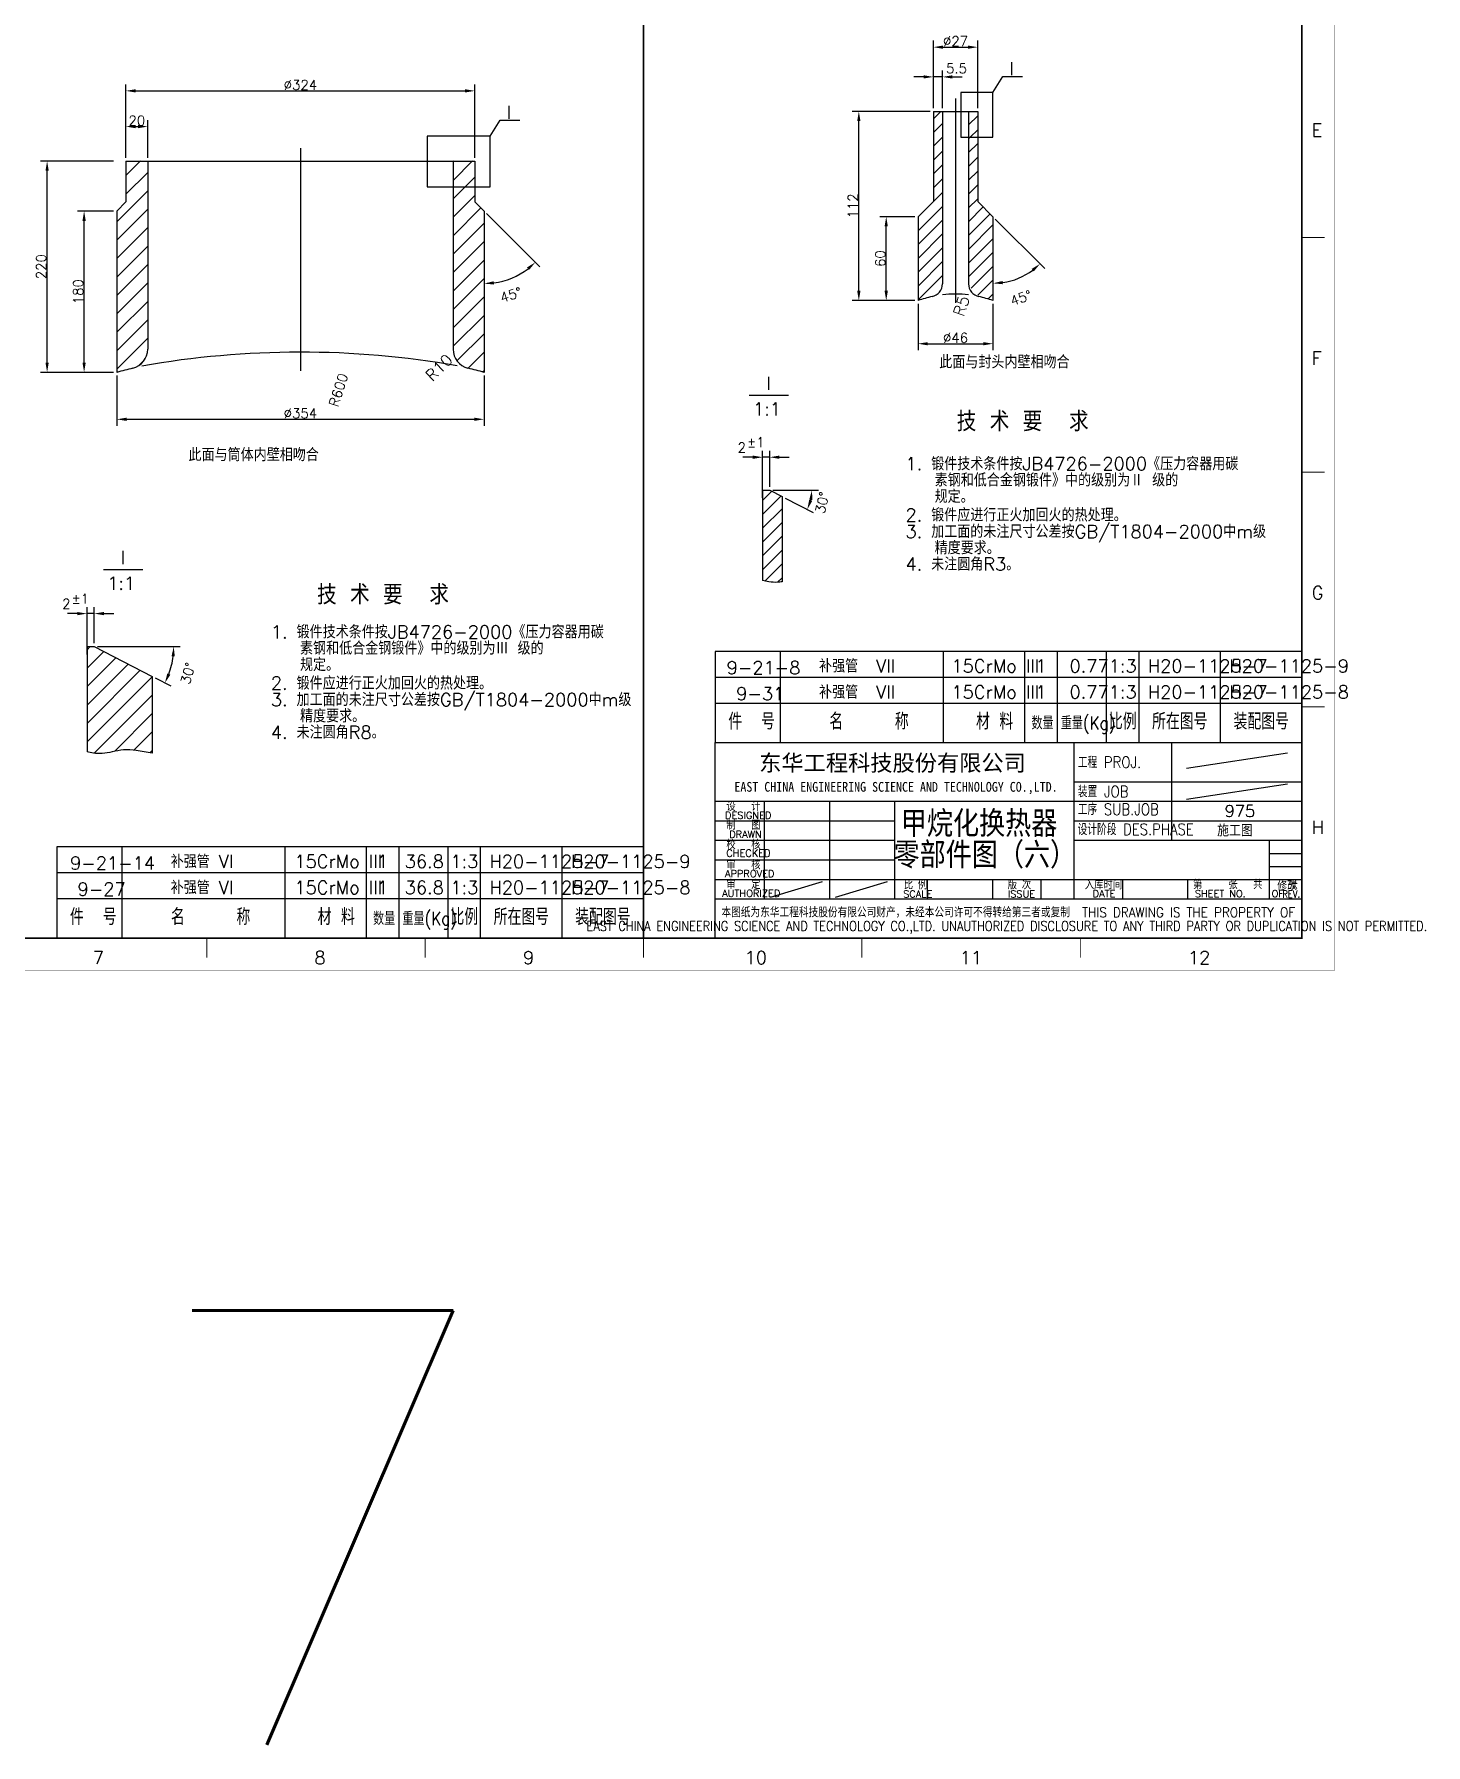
# Model space of a CAD drawing. Extents: x 49444 to 186655, y 41039 to 60167.
# Drawn here: x 163093 to 169497, y 43719 to 51595 of the extents above; entities that cross this region are included whole.
import ezdxf
from ezdxf.enums import TextEntityAlignment as Align

# ---------------------------------------------------------------- set-up
doc = ezdxf.new("R2010")
doc.units = 0
doc.header["$LTSCALE"] = 60
doc.header["$MEASUREMENT"] = 0
doc.header["$PDMODE"] = 3
doc.header["$PDSIZE"] = 0.001
doc.layers.get('0').update_dxf_attribs({"linetype": 'CONTINUOUS'})
doc.layers.get('DEFPOINTS').update_dxf_attribs({"linetype": 'CONTINUOUS'})
doc.styles.add('ST', font='')
doc.styles.get("Standard").update_dxf_attribs({"font": 'txt_l', "bigfont": 'hztxt_l'})
doc.styles.get('ST').set_extended_font_data('SimSun')
doc.dimstyles.get("Standard").update_dxf_attribs({"dimtxt": 0.18, "dimasz": 0.18, "dimexe": 0.18, "dimexo": 0.0625, "dimgap": 0.09, "dimtad": 0, "dimtih": 1, "dimtoh": 1, "dimdec": 4, "dimzin": 0, "dimdsep": 46, "dimtxsty": 'Standard', "dimcen": 0.09, "dimadec": 0, "dimazin": 0, "dimtfac": 1, "dimtdec": 4, "dimtofl": 0, "dimtmove": 0, "dimatfit": 3, "dimfxl": 0, "dimtolj": 1, "dimtzin": 0, "dimarcsym": 0})
doc.dimstyles.new('STANDARD$0', dxfattribs={"dimtxt": 3, "dimasz": 3, "dimexe": 2, "dimexo": 1, "dimgap": 0.5, "dimtad": 1, "dimdec": 0, "dimzin": 0, "dimdsep": 46, "dimtxsty": 'Standard', "dimcen": 1, "dimclrd": 256, "dimclre": 256, "dimclrt": 256, "dimadec": 0, "dimazin": 0, "dimtfac": 1.5, "dimtdec": 3, "dimtix": 1, "dimtmove": 0, "dimatfit": 2, "dimfxl": 0, "dimtolj": 1, "dimarcsym": 0})

# ---------------------------------------------------------------- blocks, each defined once
blk = doc.blocks.new('*D316')
at = {"lineweight": -2}
for p, q in [((167186.2, 51398.8), (167141.2, 51398.8)), ((167231.2, 51255.2), (167231.2, 51428.8)), ((167273.2, 51398.8), (167231.2, 51398.8)), ((167273.2, 51255.2), (167273.2, 51428.8)), ((167318.2, 51398.8), (167363.2, 51398.8))]:
    blk.add_line(p, q, dxfattribs=at)
for points in [[(167186.2, 51406.3), (167186.2, 51391.3), (167231.2, 51398.8)], [(167318.2, 51406.3), (167318.2, 51391.3), (167273.2, 51398.8)]]:
    blk.add_solid(points)
at = {"layer": 'DEFPOINTS', "color": 0}
for p in [(167231.2, 51398.8), (167231.2, 51240.2), (167273.2, 51240.2)]:
    blk.add_point(p, dxfattribs=at)
at = {"insert": (167337.9, 51438.2), "char_height": 45, "attachment_point": 5}
blk.add_mtext('\\A1;5.5', dxfattribs=at)
blk = doc.blocks.new('*D315')
at = {"lineweight": -2}
for p, q in [((167231.2, 51255.2), (167231.2, 51565.7)), ((167276.2, 51535.7), (167390.2, 51535.7)), ((167435.2, 51255.2), (167435.2, 51565.7))]:
    blk.add_line(p, q, dxfattribs=at)
for points in [[(167276.2, 51543.2), (167276.2, 51528.2), (167231.2, 51535.7)], [(167390.2, 51543.2), (167390.2, 51528.2), (167435.2, 51535.7)]]:
    blk.add_solid(points)
at = {"layer": 'DEFPOINTS', "color": 0}
for p in [(167435.2, 51535.7), (167231.2, 51240.2), (167435.2, 51240.2)]:
    blk.add_point(p, dxfattribs=at)
at = {"insert": (167333.2, 51563.1), "char_height": 45, "attachment_point": 5}
blk.add_mtext('\\A1;%%c27', dxfattribs=at)
blk = doc.blocks.new('*X10')
at = {"color": 0}
for p, q in [((3255.29, 272.71), (3257.55, 274.97)), ((3266.09, 270.78), (3268.89, 273.58)), ((3255.29, 268.47), (3258.09, 271.27)), ((3266.57, 267.03), (3268.89, 269.34)), ((3255.29, 264.23), (3258.09, 267.03)), ((3255.29, 259.98), (3258.09, 262.78)), ((3266.09, 266.54), (3266.57, 267.03)), ((3266.09, 262.3), (3268.89, 265.1)), ((3255.29, 255.74), (3258.09, 258.54)), ((3266.09, 258.06), (3268.89, 260.86)), ((3255.29, 251.5), (3258.09, 254.3)), ((3266.09, 253.81), (3268.89, 256.61)), ((3266.09, 249.57), (3268.89, 252.37)), ((3250.59, 242.56), (3258.09, 250.06)), ((3266.09, 245.33), (3268.89, 248.13)), ((3250.59, 238.31), (3258.09, 245.81)), ((3250.59, 234.07), (3258.09, 241.57)), ((3266.09, 241.09), (3270.61, 245.61)), ((3266.09, 236.84), (3272.73, 243.49)), ((3250.59, 229.83), (3258.09, 237.33)), ((3266.09, 232.6), (3273.59, 240.1)), ((3250.59, 225.59), (3258.09, 233.09)), ((3266.09, 228.36), (3273.59, 235.86)), ((3266.09, 224.12), (3273.59, 231.62)), ((3250.59, 221.34), (3258.09, 228.84)), ((3266.87, 220.65), (3273.59, 227.37)), ((3250.59, 217.1), (3258.09, 224.6)), ((3268.98, 218.52), (3273.59, 223.13)), ((3272.08, 217.38), (3273.59, 218.89))]:
    blk.add_line(p, q, dxfattribs=at)
blk = doc.blocks.new('*D314')
at = {"lineweight": -2}
for p, q in [((167145.7, 50755), (166984.3, 50755)), ((167014.3, 50413.9), (167014.3, 50710)), ((167145.7, 50368.9), (166984.3, 50368.9))]:
    blk.add_line(p, q, dxfattribs=at)
for points in [[(167006.8, 50710), (167021.8, 50710), (167014.3, 50755)], [(167006.8, 50413.9), (167021.8, 50413.9), (167014.3, 50368.9)]]:
    blk.add_solid(points)
at = {"layer": 'DEFPOINTS', "color": 0}
for p in [(167014.3, 50755), (167160.7, 50755), (167160.7, 50368.9)]:
    blk.add_point(p, dxfattribs=at)
at = {"insert": (166987, 50562), "char_height": 45, "attachment_point": 5, "rotation": 90}
blk.add_mtext('\\A1;60', dxfattribs=at)
blk = doc.blocks.new('*D309')
at = {"lineweight": -2}
for p, q in [((167216.2, 51240.2), (166858.3, 51240.2)), ((166888.3, 50413.9), (166888.3, 51195.2)), ((167145.7, 50368.9), (166858.3, 50368.9))]:
    blk.add_line(p, q, dxfattribs=at)
for points in [[(166880.8, 51195.2), (166895.8, 51195.2), (166888.3, 51240.2)], [(166880.8, 50413.9), (166895.8, 50413.9), (166888.3, 50368.9)]]:
    blk.add_solid(points)
at = {"layer": 'DEFPOINTS', "color": 0}
for p in [(166888.3, 51240.2), (167231.2, 51240.2), (167160.7, 50368.9)]:
    blk.add_point(p, dxfattribs=at)
at = {"insert": (166860.9, 50804.6), "char_height": 45, "attachment_point": 5, "rotation": 90}
blk.add_mtext('\\A1;112', dxfattribs=at)
blk = doc.blocks.new('*D312')
at = {"color": 0, "lineweight": -2}
blk.add_line((167516.3, 50744.4), (167743.9, 50517.1), dxfattribs=at)
blk.add_arc((167505.7, 50755), 306.7, 278.41487, 306.61989, dxfattribs=at)
at = {"color": 0}
for points in [[(167683.7, 50514.6), (167693.5, 50503.2), (167722.7, 50538.3)], [(167551.1, 50444.2), (167550, 50459.1), (167505.7, 50448.4)]]:
    blk.add_solid(points, dxfattribs=at)
at = {"layer": 'DEFPOINTS', "color": 0}
for p in [(167435.2, 50825.5), (167505.7, 50755), (167505.7, 50755), (167659.1, 50489.5), (167505.7, 50368.9)]:
    blk.add_point(p, dxfattribs=at)
at = {"color": 0, "insert": (167634.3, 50381), "char_height": 45, "attachment_point": 5, "rotation": 18.97513}
blk.add_mtext('\\A1;45°', dxfattribs=at)
blk = doc.blocks.new('*D311')
at = {"color": 0, "lineweight": -2}
for p, q in [((166493, 49495.7), (166702.5, 49495.7)), ((166548.5, 49459.4), (166677.6, 49392.9))]:
    blk.add_line(p, q, dxfattribs=at)
blk.add_arc((166478, 49495.7), 194.5, 346.049, 346.7151, dxfattribs=at)
at = {"color": 0}
for points in [[(166659.9, 49451.9), (166674.8, 49450.1), (166672.5, 49495.7)], [(166673.8, 49446.2), (166659.8, 49451.4), (166650.9, 49406.7)]]:
    blk.add_solid(points, dxfattribs=at)
at = {"layer": 'DEFPOINTS', "color": 0}
for p in [(166445.1, 49495.7), (166478, 49495.7), (166478, 49495.7), (166535.1, 49466.3), (166662.8, 49435.1)]:
    blk.add_point(p, dxfattribs=at)
at = {"color": 0, "insert": (166719.6, 49438.2), "char_height": 45, "attachment_point": 5, "rotation": 76.62343}
blk.add_mtext('\\A1;30%%d', dxfattribs=at)
blk = doc.blocks.new('*D310')
at = {"lineweight": -2}
for p, q in [((166400.1, 49647.6), (166355.1, 49647.6)), ((166445.1, 49460), (166445.1, 49677.6)), ((166478, 49647.6), (166445.1, 49647.6)), ((166478, 49510.7), (166478, 49677.6)), ((166523, 49647.6), (166568, 49647.6))]:
    blk.add_line(p, q, dxfattribs=at)
for points in [[(166400.1, 49655.1), (166400.1, 49640.1), (166445.1, 49647.6)], [(166523, 49655.1), (166523, 49640.1), (166478, 49647.6)]]:
    blk.add_solid(points)
at = {"layer": 'DEFPOINTS', "color": 0}
for p in [(166445.1, 49647.6), (166478, 49495.7), (166445.1, 49445)]:
    blk.add_point(p, dxfattribs=at)
at = {"insert": (166349.7, 49692.6), "char_height": 45, "attachment_point": 5}
blk.add_mtext('\\A1;2', dxfattribs=at)
blk = doc.blocks.new('*X11')
at = {"color": 0}
for p, q in [((3202.89, 122.73), (3205.73, 125.58)), ((3202.89, 118.49), (3208.54, 124.14)), ((3202.89, 114.24), (3208.89, 120.24)), ((3202.89, 110), (3208.89, 116)), ((3202.89, 105.76), (3208.89, 111.76)), ((3202.89, 101.52), (3208.89, 107.52)), ((3203.63, 98.02), (3208.89, 103.27)), ((3207.52, 97.67), (3208.89, 99.03))]:
    blk.add_line(p, q, dxfattribs=at)
blk = doc.blocks.new('*D313')
at = {"lineweight": -2}
for p, q in [((167160.7, 50353.9), (167160.7, 50140.1)), ((167505.7, 50353.9), (167505.7, 50140.1)), ((167205.7, 50170.1), (167460.7, 50170.1))]:
    blk.add_line(p, q, dxfattribs=at)
for points in [[(167205.7, 50177.6), (167205.7, 50162.6), (167160.7, 50170.1)], [(167460.7, 50177.6), (167460.7, 50162.6), (167505.7, 50170.1)]]:
    blk.add_solid(points)
at = {"layer": 'DEFPOINTS', "color": 0}
for p in [(167160.7, 50368.9), (167505.7, 50368.9), (167505.7, 50170.1)]:
    blk.add_point(p, dxfattribs=at)
at = {"insert": (167333.2, 50197.5), "char_height": 45, "attachment_point": 5}
blk.add_mtext('\\A1;%%c46', dxfattribs=at)
blk = doc.blocks.new('*D284')
at = {"color": 0, "lineweight": -2}
blk.add_line((165174, 50770.3), (165420.9, 50524.1), dxfattribs=at)
blk.add_arc((165163.3, 50780.9), 333.7, 277.732, 307.35066, dxfattribs=at)
at = {"color": 0}
for points in [[(165360.9, 50521.3), (165370.7, 50510), (165399.7, 50545.3)], [(165208.7, 50442.8), (165207.7, 50457.7), (165163.3, 50447.2)]]:
    blk.add_solid(points, dxfattribs=at)
at = {"layer": 'DEFPOINTS', "color": 0}
for p in [(165095.8, 50848.2), (165163.3, 50780.9), (165163.3, 50780.9), (165330.5, 50492.1), (165163.3, 50038.3)]:
    blk.add_point(p, dxfattribs=at)
at = {"color": 0, "insert": (165287.2, 50395), "char_height": 45, "attachment_point": 5, "rotation": 17.7883}
blk.add_mtext('\\A1;45°', dxfattribs=at)
blk = doc.blocks.new('*D283')
at = {"lineweight": -2}
for p, q in [((163458, 51011.5), (163122.5, 51011.5)), ((163152.5, 50083.3), (163152.5, 50966.5)), ((163458, 50038.3), (163122.5, 50038.3))]:
    blk.add_line(p, q, dxfattribs=at)
for points in [[(163145, 50966.5), (163160, 50966.5), (163152.5, 51011.5)], [(163145, 50083.3), (163160, 50083.3), (163152.5, 50038.3)]]:
    blk.add_solid(points)
at = {"layer": 'DEFPOINTS', "color": 0}
for p in [(163152.5, 51011.5), (163473, 51011.5), (163473, 50038.3)]:
    blk.add_point(p, dxfattribs=at)
at = {"insert": (163125.1, 50524.9), "char_height": 45, "attachment_point": 5, "rotation": 90}
blk.add_mtext('\\A1;220', dxfattribs=at)
blk = doc.blocks.new('*D282')
at = {"lineweight": -2}
for p, q in [((163458, 50780.9), (163292.9, 50780.9)), ((163322.9, 50083.3), (163322.9, 50735.9)), ((163458, 50038.3), (163292.9, 50038.3))]:
    blk.add_line(p, q, dxfattribs=at)
for points in [[(163315.4, 50735.9), (163330.4, 50735.9), (163322.9, 50780.9)], [(163315.4, 50083.3), (163330.4, 50083.3), (163322.9, 50038.3)]]:
    blk.add_solid(points)
at = {"layer": 'DEFPOINTS', "color": 0}
for p in [(163322.9, 50780.9), (163473, 50780.9), (163473, 50038.3)]:
    blk.add_point(p, dxfattribs=at)
at = {"insert": (163295.6, 50409.6), "char_height": 45, "attachment_point": 5, "rotation": 90}
blk.add_mtext('\\A1;180', dxfattribs=at)
blk = doc.blocks.new('*D286')
at = {"lineweight": -2}
for p, q in [((163515.5, 51026.5), (163515.5, 51200)), ((163615.5, 51026.5), (163615.5, 51200)), ((163560.5, 51170), (163570.5, 51170))]:
    blk.add_line(p, q, dxfattribs=at)
for points in [[(163560.5, 51177.5), (163560.5, 51162.5), (163515.5, 51170)], [(163570.5, 51177.5), (163570.5, 51162.5), (163615.5, 51170)]]:
    blk.add_solid(points)
at = {"layer": 'DEFPOINTS', "color": 0}
for p in [(163615.5, 51170), (163515.5, 51011.5), (163615.5, 51011.5)]:
    blk.add_point(p, dxfattribs=at)
at = {"insert": (163565.5, 51197.4), "char_height": 45, "attachment_point": 5}
blk.add_mtext('\\A1;20', dxfattribs=at)
blk = doc.blocks.new('*D266')
at = {"color": 0, "lineweight": -2}
for p, q in [((163384.2, 48775.7), (163765.4, 48775.7)), ((163649.7, 48631.3), (163721.5, 48594.3))]:
    blk.add_line(p, q, dxfattribs=at)
blk.add_arc((163369.2, 48775.7), 366.2, 339.80898, 352.95512, dxfattribs=at)
at = {"color": 0}
for points in [[(163725.2, 48731.2), (163740.1, 48730.3), (163735.4, 48775.7)], [(163719.8, 48646.2), (163706, 48652.3), (163694.8, 48608.1)]]:
    blk.add_solid(points, dxfattribs=at)
at = {"layer": 'DEFPOINTS', "color": 0}
for p in [(163336.3, 48775.7), (163369.2, 48775.7), (163369.2, 48775.7), (163730.8, 48717.9), (163636.4, 48638.1)]:
    blk.add_point(p, dxfattribs=at)
at = {"color": 0, "insert": (163800.4, 48652.6), "char_height": 45, "attachment_point": 5, "rotation": 74.07296}
blk.add_mtext('\\A1;30%%d', dxfattribs=at)
blk = doc.blocks.new('*D262')
at = {"lineweight": -2}
for p, q in [((163291.3, 48927.6), (163246.3, 48927.6)), ((163336.3, 48740), (163336.3, 48957.6)), ((163369.2, 48927.6), (163336.3, 48927.6)), ((163369.2, 48790.7), (163369.2, 48957.6)), ((163414.2, 48927.6), (163459.2, 48927.6))]:
    blk.add_line(p, q, dxfattribs=at)
for points in [[(163291.3, 48935.1), (163291.3, 48920.1), (163336.3, 48927.6)], [(163414.2, 48935.1), (163414.2, 48920.1), (163369.2, 48927.6)]]:
    blk.add_solid(points)
at = {"layer": 'DEFPOINTS', "color": 0}
for p in [(163336.3, 48927.6), (163369.2, 48775.7), (163336.3, 48725)]:
    blk.add_point(p, dxfattribs=at)
at = {"insert": (163240.9, 48972.6), "char_height": 45, "attachment_point": 5}
blk.add_mtext('\\A1;2', dxfattribs=at)
blk = doc.blocks.new('*X4')
at = {"color": 0}
for p, q in [((1770.92, 130.43), (1771.88, 131.4)), ((1770.92, 124.77), (1776.03, 129.89)), ((1770.92, 119.12), (1779.77, 127.97)), ((1770.92, 113.46), (1783.5, 126.04)), ((1770.92, 107.8), (1787.24, 124.12)), ((1770.92, 102.15), (1790.92, 122.15)), ((1773.09, 98.66), (1790.92, 116.49)), ((1779.32, 99.23), (1790.92, 110.83)), ((1785.32, 99.58), (1790.92, 105.18)), ((1790.2, 98.8), (1790.92, 99.52))]:
    blk.add_line(p, q, dxfattribs=at)
blk = doc.blocks.new('*D285')
at = {"lineweight": -2}
for p, q in [((163473, 50023.3), (163473, 49792.2)), ((165163.3, 50023.3), (165163.3, 49792.2)), ((163518, 49822.2), (165118.3, 49822.2))]:
    blk.add_line(p, q, dxfattribs=at)
for points in [[(163518, 49829.7), (163518, 49814.7), (163473, 49822.2)], [(165118.3, 49829.7), (165118.3, 49814.7), (165163.3, 49822.2)]]:
    blk.add_solid(points)
at = {"layer": 'DEFPOINTS', "color": 0}
for p in [(163473, 50038.3), (165163.3, 50038.3), (165163.3, 49822.2)]:
    blk.add_point(p, dxfattribs=at)
at = {"insert": (164318.2, 49849.6), "char_height": 45, "attachment_point": 5}
blk.add_mtext('\\A1;%%c354', dxfattribs=at)
blk = doc.blocks.new('*D274')
at = {"lineweight": -2}
for p, q in [((163515.5, 51026.5), (163515.5, 51364.5)), ((165120.9, 51026.5), (165120.9, 51364.5)), ((163560.5, 51334.5), (165075.9, 51334.5))]:
    blk.add_line(p, q, dxfattribs=at)
for points in [[(163560.5, 51342), (163560.5, 51327), (163515.5, 51334.5)], [(165075.9, 51342), (165075.9, 51327), (165120.9, 51334.5)]]:
    blk.add_solid(points)
at = {"layer": 'DEFPOINTS', "color": 0}
for p in [(165120.9, 51334.5), (163515.5, 51011.5), (165120.9, 51011.5)]:
    blk.add_point(p, dxfattribs=at)
at = {"insert": (164318.2, 51361.8), "char_height": 45, "attachment_point": 5}
blk.add_mtext('\\A1;%%c324', dxfattribs=at)
blk = doc.blocks.new('*X7')
at = {"color": 0}
for p, q in [((2253.92, 596.46), (2258.41, 600.96)), ((2354.27, 600.65), (2354.58, 600.96)), ((2354.27, 594.99), (2360.24, 600.96)), ((2253.92, 590.8), (2260.59, 597.47)), ((2357.95, 593.01), (2360.94, 596.01)), ((2251.09, 582.31), (2260.59, 591.81)), ((2354.27, 589.34), (2357.95, 593.01)), ((2354.27, 583.68), (2360.94, 590.35)), ((2251.09, 576.66), (2260.59, 586.16)), ((2354.27, 578.02), (2362.8, 586.55)), ((2251.09, 571), (2260.59, 580.5)), ((2354.27, 572.37), (2363.77, 581.87)), ((2251.09, 565.34), (2260.59, 574.84)), ((2354.27, 566.71), (2363.77, 576.21)), ((2251.09, 559.69), (2260.59, 569.19)), ((2354.27, 561.05), (2363.77, 570.55)), ((2251.09, 554.03), (2260.59, 563.53)), ((2354.27, 555.4), (2363.77, 564.9)), ((2251.09, 548.37), (2260.59, 557.87)), ((2354.27, 549.74), (2363.77, 559.24)), ((2251.09, 542.72), (2260.59, 552.22)), ((2354.27, 544.08), (2363.77, 553.58)), ((2251.09, 537.06), (2260.59, 546.56)), ((2355.46, 539.6), (2363.77, 547.92)), ((2358.86, 537.35), (2363.77, 542.27)), ((2257.79, 538.1), (2259.66, 539.98)), ((2363.35, 536.19), (2363.77, 536.61))]:
    blk.add_line(p, q, dxfattribs=at)

msp = doc.modelspace()

# ---------------------------------------------------------------- linework, layer by layer
for p, q in [((167333.183528, 51299.686578), (167333.183528, 50358.741007)), ((167357.74182, 51327.449936), (167357.74182, 51121.020395)), ((167505.376016, 51327.449936), (167357.74182, 51327.449936)), ((167505.376016, 51121.020395), (167505.376016, 51327.449936)), ((165191.999986, 51126.107881), (164901.848482, 51126.107881)), ((164901.848482, 51126.107881), (164901.848482, 50892.304295)), ((165191.999986, 50892.304295), (165191.999986, 51126.107881)), ((167357.74182, 51121.020395), (167505.376016, 51121.020395)), ((164318.18353, 51070.970479), (164318.18353, 50045.280449)), ((164901.848482, 50892.304295), (165191.999986, 50892.304295)), ((166383.651567, 49933.169636), (166564.41503, 49933.169636)), ((166477.999259, 49647.457942), (166442.111718, 49647.457942)), ((163411.774583, 49130.909719), (163592.538045, 49130.909719)), ((163369.190328, 48927.423812), (163333.302787, 48927.423812)), ((168395.695084, 48216.56108), (168860.704977, 48286.312563)), ((167877.696129, 48153.698194), (168927.696134, 48153.698194)), ((168395.695084, 48073.898038), (168860.704977, 48143.649522)), ((166452.696134, 48063.698194), (166452.696134, 47613.698194)), ((166752.696128, 48063.698194), (166752.696128, 47613.698194)), ((167877.696134, 48063.698194), (168927.696134, 48063.698194)), ((166227.696134, 47973.698194), (167052.696134, 47973.698194)), ((167877.696129, 47973.698194), (168927.696134, 47973.698194)), ((166227.696134, 47883.698194), (167052.696134, 47883.698194)), ((168777.696134, 47883.698194), (168927.696134, 47883.698194)), ((168777.696134, 47823.698194), (168927.696134, 47823.698194)), ((166227.696134, 47793.698194), (167052.696134, 47793.698194)), ((168777.696134, 47763.698194), (168927.696134, 47763.698194)), ((166481.302424, 47622.28009), (166720.393306, 47694.007356)), ((166781.302418, 47622.28009), (167020.3933, 47694.007356))]:
    msp.add_line(p, q)
at = {"const_width": 1.5}
msp.add_lwpolyline([(156462.696128, 47283.6982), (169077.696128, 47283.6982), (169077.696128, 56193.6982), (156462.696128, 56193.6982), (156462.696128, 47283.6982, 1.9635677679)], format="xyb", dxfattribs=at)
at = {"const_width": 7.5}
for points in [[(156837.696128, 47433.6982), (168927.696128, 47433.6982), (168927.696128, 56043.6982), (156837.696128, 56043.6982), (156837.696128, 47433.6982)], [(165897.696128, 47433.6982), (165897.696128, 56043.6982)]]:
    msp.add_lwpolyline(points, dxfattribs=at)
for points in [[(167505.376016, 51327.449936), (167551.339791, 51400.83739), (167641.339791, 51400.83739)], [(165191.999986, 51126.107881), (165237.96376, 51199.495336), (165327.96376, 51199.495336)], [(167231.183519, 51240.216762), (167435.183519, 51240.216762)], [(167231.183523, 51240.216762), (167231.183523, 50825.456352)], [(167273.183523, 51240.216762), (167273.183523, 50446.031772)], [(167393.183523, 51240.216762), (167393.183523, 50446.031772)], [(167435.183523, 51240.216762), (167435.183523, 50825.456352)], [(163515.471168, 51011.500669), (163515.471168, 50823.246694)], [(163515.471168, 51011.500669), (165120.895113, 51011.500669)], [(163615.521168, 51011.500669), (163615.521168, 50144.833009)], [(165020.845113, 51011.500669), (165020.845113, 50144.833009)], [(165120.895113, 51011.500669), (165120.895113, 50823.247459)], [(163473.021168, 50780.918989), (163515.471168, 50823.246694)], [(165163.345893, 50780.918989), (165120.895113, 50823.247459)], [(167160.683523, 50755.041852), (167231.183523, 50825.456352)], [(167505.683523, 50755.041852), (167435.183523, 50825.456352)], [(163473.021168, 50780.918989), (163473.021168, 50038.278724)], [(165163.345113, 50780.919769), (165163.345113, 50038.278724)], [(167160.683523, 50755.041852), (167160.683523, 50368.887102)], [(167505.683523, 50755.041852), (167505.683523, 50368.887102)], [(166445.145828, 49495.695107), (166445.145828, 49079.835707)], [(166445.145828, 49495.695107), (166477.999248, 49495.695107)], [(166477.999248, 49495.695107), (166535.145828, 49466.280482)], [(166535.145828, 49466.280482), (166535.145828, 49074.251762)], [(163336.336893, 48775.660984), (163369.190313, 48775.660984)], [(163336.336893, 48775.660984), (163336.336893, 48291.332044)], [(163369.190313, 48775.660984), (163636.384773, 48638.130004)], [(168927.696128, 48753.698208), (166227.696128, 48753.698208)], [(163636.384773, 48638.130004), (163636.384773, 48284.594989)], [(168927.696128, 48633.698208), (166227.696128, 48633.698208)], [(168927.696128, 48513.698208), (166227.696128, 48513.698208)], [(168927.696128, 48333.698201), (168927.696128, 47433.698201), (166227.696128, 47433.698201), (166227.696128, 48333.698201)], [(166227.696128, 48333.698201), (168927.696128, 48333.698201)], [(167877.696128, 48333.698201), (167877.696128, 47613.698201)], [(168327.696128, 48333.698201), (168327.696128, 47883.698201)], [(166227.696128, 48063.698201), (167877.696128, 48063.698201)], [(167052.696128, 48063.698201), (167052.696128, 47613.698201)], [(165897.696128, 47853.6982), (163197.696128, 47853.6982)], [(167877.696128, 47883.698201), (168927.696128, 47883.698201)], [(168777.696128, 47613.698201), (168777.696128, 47883.698201)], [(165897.696128, 47733.6982), (163197.696128, 47733.6982)], [(166227.696128, 47703.698201), (168927.696128, 47703.698201)], [(167202.696128, 47703.698201), (167202.696128, 47613.698201)], [(167502.696128, 47703.698201), (167502.696128, 47613.698201)], [(167727.696128, 47613.698201), (167727.696128, 47703.698201)], [(168102.696128, 47613.698201), (168102.696128, 47703.698201)], [(168402.696128, 47613.698201), (168402.696128, 47703.698201)], [(165897.696128, 47613.6982), (163197.696128, 47613.6982)], [(166227.696128, 47613.698201), (168927.696128, 47613.698201)]]:
    msp.add_lwpolyline(points)
for points, format in [([(168927.696128, 50658.6982, 4.5, 4.5, 0), (169032.696128, 50658.6982, 4.5, 4.5, 0)], "xyseb"), ([(167225.737248, 50387.359767, 0.35374), (167273.183523, 50446.031772, 6.283185)], "xyb"), ([(167393.183523, 50446.031772, 0.35374), (167440.629798, 50387.359767, 4.501603)], "xyb"), ([(167225.737248, 50387.359767, 0.032957), (167160.683523, 50368.887102, 1.913364)], "xyb"), ([(167181.0267, 50376.795103, 0, 15, 0), (167189.970739, 50332.692901, 0, 0, 0), (167251.237214, 50039.326985, 0, 0, 0), (167835.996112, 50039.326611, 0, 0, 0)], "xyseb"), ([(167393.183523, 50395.208832, 0.058619), (167273.183523, 50395.208832, 1.687901)], "xyb"), ([(167413.600871, 50399.894163, 0, 15, 0), (167399.76424, 50357.074219, 0, 0, 0), (167377.014441, 50286.67087, 0, 0, 0)], "xyseb"), ([(167505.683523, 50368.887102, 0.032957), (167440.629798, 50387.359767, 1.36001)], "xyb"), ([(163546.806648, 50057.386294, 0.345888), (163615.521168, 50144.833009)], "xyb"), ([(165040.161003, 50068.902304, 0.086944), (163588.591143, 50067.498169, 1.745215)], "xyb"), ([(164596.23325, 50115.678508, 0, 15, 0), (164581.689618, 50073.093501, 0, 0, 0), (164413.921399, 49603.7826, 0, 0, 0), (163820.158258, 49603.7826, 0, 0, 0)], "xyseb"), ([(165037.740595, 50087.497362, 0, 15, 0), (165005.904693, 50055.693661, 0, 0, 0), (164932.094292, 49981.957918, 0, 0, 0)], "xyseb"), ([(165020.845113, 50144.833009, 0.345888), (165089.559633, 50057.386294, 4.473621)], "xyb"), ([(163546.806633, 50057.386294, 0.007314), (163473.021153, 50038.278724, 1.838818)], "xyb"), ([(165163.345128, 50038.278724, 0.007314), (165089.559648, 50057.386294, 1.332029)], "xyb"), ([(168927.696128, 49578.6982, 4.5, 4.5, 0), (169032.696128, 49578.6982, 4.5, 4.5, 0)], "xyseb"), ([(166535.145825, 49074.25176, -0.0178683193), (166514.959394, 49071.960888, -0.0606294752), (166474.286062, 49073.745202, -0.0205472304), (166445.145827, 49079.835706)], "xyb"), ([(168927.696128, 48498.6982, 4.5, 4.5, 0), (169032.696128, 48498.6982, 4.5, 4.5, 0)], "xyseb"), ([(163636.384765, 48284.594981, 0.018171565), (163562.956473, 48296.546982, 0.0760909178), (163504.710759, 48299.864015, 0.0370838673), (163452.691934, 48290.980923, -0.0415237699), (163406.150463, 48283.457226, -0.0606294752), (163365.47713, 48285.241539, -0.0205472304), (163336.336895, 48291.332043)], "xyb"), ([(163887.696128, 47343.6982, 4.5, 4.5, 0), (163887.696128, 47433.6982, 4.5, 4.5, 0)], "xyseb"), ([(164892.696128, 47343.6982, 4.5, 4.5, 0), (164892.696128, 47433.6982, 4.5, 4.5, 0)], "xyseb"), ([(165897.696128, 47343.6982, 4.5, 4.5, 0), (165897.696128, 47433.6982, 4.5, 4.5, 0)], "xyseb"), ([(166902.696128, 47343.6982, 4.5, 4.5, 0), (166902.696128, 47433.6982, 4.5, 4.5, 0)], "xyseb"), ([(167907.696128, 47343.6982, 4.5, 4.5, 0), (167907.696128, 47433.6982, 4.5, 4.5, 0)], "xyseb")]:
    msp.add_lwpolyline(points, format=format)
at = {"color": 7}
for points in [[(166227.696128, 48753.698208), (166227.696128, 48333.698208)], [(166527.696128, 48333.698208), (166527.696128, 48753.698208)], [(167277.696128, 48333.698208), (167277.696128, 48753.698208)], [(167652.696128, 48333.698208), (167652.696128, 48753.698208)], [(167802.696128, 48333.698208), (167802.696128, 48753.698208)], [(168027.696128, 48333.698208), (168027.696128, 48753.698208)], [(168177.696128, 48333.698208), (168177.696128, 48753.698208)], [(168552.696128, 48333.698208), (168552.696128, 48753.698208)], [(163197.696128, 47853.6982), (163197.696128, 47433.6982)], [(163497.696128, 47433.6982), (163497.696128, 47853.6982)], [(164247.696128, 47433.6982), (164247.696128, 47853.6982)], [(164622.696128, 47433.6982), (164622.696128, 47853.6982)], [(164772.696128, 47433.6982), (164772.696128, 47853.6982)], [(164997.696128, 47433.6982), (164997.696128, 47853.6982)], [(165147.696128, 47433.6982), (165147.696128, 47853.6982)], [(165522.696128, 47433.6982), (165522.696128, 47853.6982)]]:
    msp.add_lwpolyline(points, dxfattribs=at)

# ---------------------------------------------------------------- block references
at = {"xscale": 15, "yscale": 15, "zscale": 15}
for name, p in [('*X10', (118401.845084, 47115.629952)), ('*X7', (129706.721661, 41997.160069)), ('*X11', (118401.845084, 47606.947982)), ('*X4', (136772.57527, 46804.734423))]:
    msp.add_blockref(name, p, dxfattribs=at)

# ---------------------------------------------------------------- texts
for s, height, p in [('I', 60, (167591.528161, 51407.339651)), ('I', 60, (165278.152131, 51205.997597)), ('I', 60, (166472.325946, 49958.108588)), ('1:1', 60, (166465.258916, 49839.650366)), ('技 术 要  求', 90, (167642.440963, 49767.032853)), ('I', 60, (163500.448962, 49155.848671)), ('1:1', 60, (163493.381932, 49037.390449)), ('技 术 要  求', 90, (164698.475245, 48969.589528)), ('甲烷化换热器 ', 120, (167482.809004, 47899.626853)), ('零部件图（六）', 120, (167468.130121, 47755.371032))]:
    msp.add_text(s, height=height).set_placement(p, align=Align.CENTER)
for s, height, p in [('E', 60, (168972.696128, 51123.6982)), ('此面与封头内壁相吻合', 60, (167258.349842, 50056.049698)), ('F', 60, (168972.696128, 50073.6982)), ('±1', 45, (166373.618121, 49694.346773)), ('此面与筒体内壁相吻合', 60, (163803.313897, 49629.018476)), ('1. 锻件技术条件按JB4726-2000《压力容器用碳', 60, (167103.073897, 49587.46191)), ('   素钢和低合金钢锻件》中的级别为Ⅱ 级的', 60, (167103.073897, 49512.46191)), ('   规定。', 60, (167103.073897, 49436.85028)), ('2. 锻件应进行正火加回火的热处理。', 60, (167103.073897, 49351.678273)), ('3. 加工面的未注尺寸公差按GB/T1804-2000中m级', 60, (167103.073897, 49275.479393)), ('   精度要求。', 60, (167103.073897, 49200.479393)), ('4. 未注圆角R3。', 60, (167103.073897, 49125.479393)), ('±1', 45, (163264.809189, 48974.312643)), ('G', 60, (168972.696128, 48993.6982)), ('1. 锻件技术条件按JB4726-2000《压力容器用碳', 60, (164182.380182, 48813.264646)), ('   素钢和低合金钢锻件》中的级别为Ⅲ 级的', 60, (164182.380182, 48738.264646)), ('   规定。', 60, (164182.380182, 48662.653017)), ('9-21-8', 60, (166279.954986, 48648.698214)), ('补强管  VII', 60, (166705.353201, 48656.404106)), ('15CrMo III', 60, (167314.655145, 48656.404106)), ('1', 60, (167700.939807, 48656.404106)), ('0.77', 60, (167857.852067, 48656.404106)), ('1:3', 60, (168038.439807, 48656.404106)), ('H20-1125-7', 60, (168218.439807, 48656.404106)), ('H20-1125-9', 60, (168593.439807, 48656.404106)), ('2. 锻件应进行正火加回火的热处理。', 60, (164182.380182, 48577.481009)), ('补强管  VII', 60, (166705.353201, 48536.404106)), ('3. 加工面的未注尺寸公差按GB/T1804-2000中m级', 60, (164182.380182, 48501.28213)), ('9-31', 60, (166324.073376, 48528.698214)), ('15CrMo III', 60, (167314.655145, 48536.404106)), ('1', 60, (167700.939807, 48536.404106)), ('0.77', 60, (167857.852067, 48536.404106)), ('1:3', 60, (168038.439807, 48536.404106)), ('H20-1125-7', 60, (168218.439807, 48536.404106)), ('H20-1125-8', 60, (168593.439807, 48536.404106)), ('   精度要求。', 60, (164182.380182, 48426.28213)), ('4. 未注圆角R8。', 60, (164182.380182, 48351.28213)), ('DESIGNED^J', 33, (166272.695061, 47982.400707)), ('H', 60, (168972.696128, 47913.6982)), ('DRAWN^J', 33, (166292.055928, 47894.473201)), ('补强管 VI', 60, (163721.333001, 47756.404099)), ('15CrMo III', 60, (164290.696201, 47756.404099)), ('1', 60, (164670.939807, 47756.404099)), ('36.8', 60, (164798.439807, 47756.404099)), ('1:3', 60, (165008.439807, 47756.404099)), ('H20-1125-7', 60, (165188.439807, 47756.404099)), ('H20-1125-9', 60, (165563.439807, 47756.404099)), ('CHECKED^J', 33, (166278.321151, 47808.26752)), ('9-21-14', 60, (163258.308229, 47748.698207)), ('APPROVED^J', 33, (166272.087336, 47713.389467)), ('9-27', 60, (163292.951249, 47628.698207)), ('补强管 VI', 60, (163721.333001, 47636.404099)), ('15CrMo III', 60, (164290.696201, 47636.404099)), ('1', 60, (164670.939807, 47636.404099)), ('36.8', 60, (164798.439807, 47636.404099)), ('1:3', 60, (165008.439807, 47636.404099)), ('H20-1125-7', 60, (165188.439807, 47636.404099)), ('H20-1125-8', 60, (165563.439807, 47636.404099)), ('AUTHORIZED', 33, (166259.48752, 47623.389467)), ('SCALE', 33, (167092.070907, 47619.892773)), ('ISSUE', 33, (167573.724833, 47619.892773)), ('DATE', 33, (167964.440692, 47621.198194)), ('SHEET NO.    OF^J', 33, (168434.391798, 47621.198194)), ('修改', 37.5, (168814.154813, 47654.677651)), ('7', 60, (163362.696128, 47313.6982)), ('8', 60, (164382.696128, 47313.6982)), ('9', 60, (165342.696128, 47313.6982)), ('10', 60, (166362.696128, 47313.6982)), ('11', 60, (167352.696128, 47313.6982)), ('12', 60, (168402.696128, 47313.6982)), ('7', 2000, (163563.451544, 43719.082864))]:
    msp.add_text(s, height=height).set_placement(p)
for s, height, rotation, p in [('R5', 52.5, 72.0867594103, (167370.7189, 50291.978407)), ('R10', 52.5, 44.9652384217, (164926.219232, 49993.693832)), ('R600', 45, 72.5775196133, (164491.371526, 49875.370775))]:
    msp.add_text(s, height=height, rotation=rotation).set_placement(p)
at = {"width": 0.85}
for s, height, p in [('件  号', 75, (166287.696122, 48393.698214)), ('名     称', 75, (166752.696122, 48393.698214)), ('材 料', 75, (167427.696122, 48393.698214)), ('数量', 60, (167682.696122, 48393.698214)), ('重量(Kg)', 60, (167817.696122, 48393.698214)), ('比例', 75, (168039.005373, 48393.698214)), ('所在图号', 75, (168237.696122, 48393.698214)), ('装配图号', 75, (168612.696122, 48393.698214)), ('工程 PROJ.', 52.5, (167896.219083, 48216.848452)), ('装置 JOB', 52.5, (167896.219083, 48082.146396)), ('设   计^J', 37.5, (166278.580277, 48019.317742)), ('工序 SUB.JOB', 52.5, (167896.219083, 48000.004779)), ('制   图^J', 37.5, (166278.599386, 47933.287412)), ('设计阶段 DES.PHASE', 52.5, (167895.301892, 47907.725239)), ('校   核^J', 37.5, (166278.599386, 47843.322915)), ('审   核^J', 37.5, (166278.599386, 47749.522099)), ('审   定', 37.5, (166278.599386, 47659.522099)), (' 比 例', 37.5, (167073.187515, 47658.283621)), ('版 次', 37.5, (167573.428313, 47658.283621)), ('入库时间', 37.5, (167928.165687, 47658.283621)), ('第     张   共     张^J', 37.5, (168426.441462, 47659.471831)), ('REV.', 33, (168837.152135, 47619.601268)), ('件  号', 75, (163257.696122, 47493.698207)), ('名     称', 75, (163722.696122, 47493.698207)), ('材 料', 75, (164397.696122, 47493.698207)), ('比例', 75, (165009.005373, 47493.698207)), ('所在图号', 75, (165207.696122, 47493.698207)), ('装配图号', 75, (165582.696122, 47493.698207)), ('数量', 60, (164652.696122, 47493.698207)), ('重量(Kg)', 60, (164787.696122, 47493.698207))]:
    msp.add_text(s, height=height, dxfattribs=at).set_placement(p)
at = {"style": 'ST'}
msp.add_text('东华工程科技股份有限公司', height=75, dxfattribs=at).set_placement((167043.272741, 48202.786863), align=Align.CENTER)
at = {"style": 'ST', "width": 0.9}
msp.add_text('EAST CHINA ENGINEERING SCIENCE AND TECHNOLOGY CO.,LTD.', height=45, dxfattribs=at).set_placement((167059.428343, 48107.361251), align=Align.CENTER)
for s, p in [('975', (168571.947696, 48018.698202)), ('施工图', (168537.546486, 47928.698202))]:
    msp.add_text(s, height=54.4251969).set_placement(p, align=Align.MIDDLE_LEFT)
for s, width, p in [('本图纸为东华工程科技股份有限公司财产，未经本公司许可不得转给第三者或复制  THIS DRAWING IS THE PROPERTY OF', 0.9, (167575.933594, 47529.389389)), ('EAST CHINA ENGINEERING SCIENCE AND TECHNOLOGY CO.,LTD. UNAUTHORIZED DISCLOSURE TO ANY THIRD PARTY OR DUPLICATION IS NOT PERMITTED.', 0.85, (167569.640938, 47466.337436))]:
    msp.add_text(s, height=45, dxfattribs=dict(width=width)).set_placement(p, align=Align.CENTER)

# ---------------------------------------------------------------- dimensions: what is measured, and where the dimension line sits
for base, p1, p2, text, picture, middle in [((167435.183523, 51535.703491), (167231.183523, 51240.216768), (167435.183523, 51240.216768), '%%c27', '*D315', (167333.183523, 51563.078491)), ((165120.895118, 51334.463577), (163515.471169, 51011.500672), (165120.895118, 51011.500672), '%%c324', '*D274', (164318.183143, 51361.838577)), ((163615.521169, 51170.033485), (163515.471169, 51011.500672), (163615.521169, 51011.500672), '20', '*D286', (163565.496169, 51197.408485)), ((167505.683528, 50170.090056), (167160.683528, 50368.887103), (167505.683528, 50368.887103), '%%c46', '*D313', (167333.183528, 50197.465056)), ((165163.345118, 49822.237035), (163473.021169, 50038.278725), (165163.345118, 50038.278725), '%%c354', '*D285', (164318.183143, 49849.612035))]:
    dim = msp.add_linear_dim(base=base, p1=p1, p2=p2, text=text, dimstyle='STANDARD$0', override={"dimscale": 15, "dimgap": 0.1, "dimcen": 3, "dimtdec": 0, "dimtmove": 2, "dimatfit": 3})
    dim.commit()
    dim.dimension.update_dxf_attribs({"geometry": picture, "text_midpoint": middle})
for base, p1, p2, text, picture, middle in [((167231.183523, 51398.833892), (167273.183523, 51240.216768), (167231.183523, 51240.216768), '5.5', '*D316', (167337.861697, 51438.165449)), ((166445.145827, 49647.614629), (166477.999259, 49495.695115), (166445.145827, 49444.996393), '2', '*D310', (166349.676831, 49692.614629)), ((163336.336895, 48927.5805), (163369.190328, 48775.660986), (163336.336895, 48724.962263), '2', '*D262', (163240.8679, 48972.5805))]:
    dim = msp.add_linear_dim(base=base, p1=p1, p2=p2, text=text, dimstyle='STANDARD$0', override={"dimscale": 15, "dimgap": 0.1, "dimcen": 3, "dimtdec": 0, "dimtmove": 2, "dimatfit": 3})
    dim.commit()
    dim.dimension.update_dxf_attribs({"geometry": picture, "text_midpoint": middle, "dimtype": 160})
for base, p1, p2, text, picture, middle in [((166888.261552, 51240.216768), (167160.683528, 50368.887103), (167231.183528, 51240.216768), '112', '*D309', (166860.886552, 50804.551936)), ((163152.489731, 51011.500672), (163473.021169, 50038.278725), (163473.021169, 51011.500672), '220', '*D283', (163125.114731, 50524.889698)), ((163322.938507, 50780.918993), (163473.021169, 50038.278725), (163473.021169, 50780.918993), '180', '*D282', (163295.563507, 50409.598859)), ((167014.334586, 50755.041847), (167160.683528, 50368.887103), (167160.683528, 50755.041847), '60', '*D314', (166986.959586, 50561.964475))]:
    dim = msp.add_linear_dim(base=base, p1=p1, p2=p2, angle=90, text=text, dimstyle='STANDARD$0', override={"dimscale": 15, "dimgap": 0.1, "dimcen": 3, "dimtdec": 0, "dimtmove": 2, "dimatfit": 3})
    dim.commit()
    dim.dimension.update_dxf_attribs({"geometry": picture, "text_midpoint": middle})
for base, line1, line2, picture, middle in [((165330.479426, 50492.07656), ((165163.345118, 50780.919764), (165163.345118, 50038.278725)), ((165163.345891, 50780.918993), (165095.845891, 50848.224515)), '*D284', (165287.170893, 50394.97689)), ((167659.128353, 50489.515688), ((167505.683528, 50755.041847), (167505.683528, 50368.887103)), ((167505.683528, 50755.041847), (167435.183528, 50825.456356)), '*D312', (167634.292063, 50381.00815))]:
    dim = msp.add_angular_dim_2l(base=base, line1=line1, line2=line2, dimstyle='Standard', override={"dimscale": 15, "dimtxt": 3, "dimasz": 3, "dimexe": 2, "dimexo": 1, "dimgap": 0.1, "dimtad": 1, "dimtih": 0, "dimtoh": 0, "dimdec": 0, "dimcen": 3, "dimtdec": 0, "dimtofl": 1, "dimtmove": 2})
    dim.commit()
    dim.dimension.update_dxf_attribs({"geometry": picture, "text_midpoint": middle, "dimtype": 162})
for base, line1, line2, picture, middle in [((166662.827084, 49435.079537), ((166477.999245, 49495.695113), (166535.145825, 49466.280487)), ((166445.145825, 49495.695113), (166477.999245, 49495.695113)), '*D311', (166719.613175, 49438.238978)), ((163730.81698, 48717.876094), ((163369.190328, 48775.660986), (163636.384765, 48638.130005)), ((163336.336895, 48775.660986), (163369.190328, 48775.660986)), '*D266', (163800.391649, 48652.610055))]:
    dim = msp.add_angular_dim_2l(base=base, line1=line1, line2=line2, text='30%%d', dimstyle='Standard', override={"dimscale": 15, "dimtxt": 3, "dimasz": 3, "dimexe": 2, "dimexo": 1, "dimgap": 0.1, "dimtad": 1, "dimtih": 0, "dimtoh": 0, "dimdec": 0, "dimcen": 3, "dimtdec": 0, "dimtofl": 1, "dimtmove": 2})
    dim.commit()
    dim.dimension.update_dxf_attribs({"geometry": picture, "text_midpoint": middle, "dimtype": 162})

doc.saveas('drawing.dxf')
